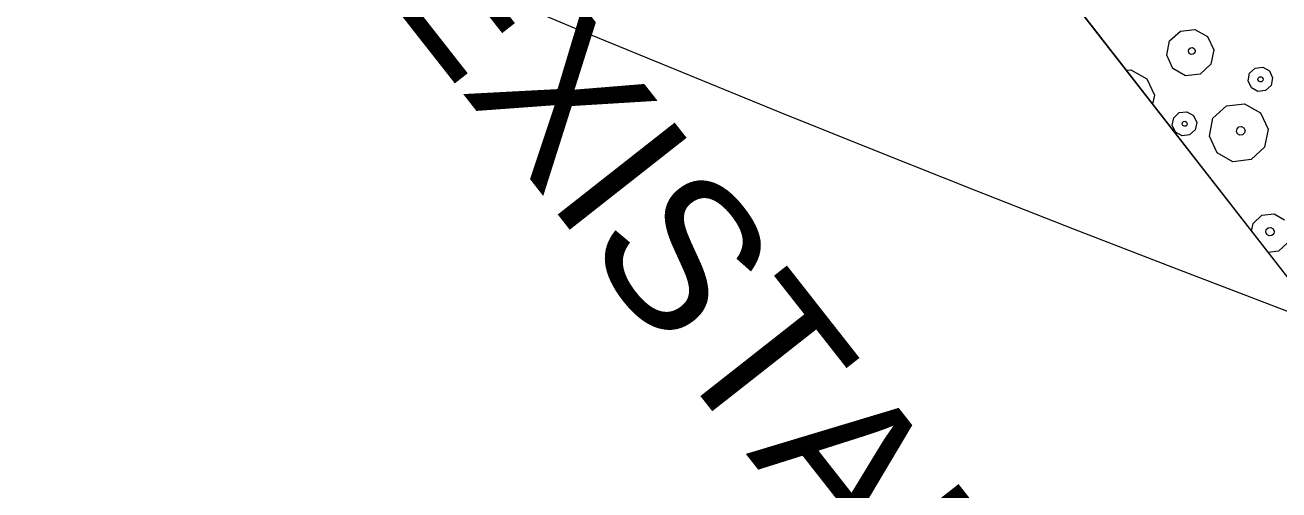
# Model space of a CAD drawing. Header units: metres. Extents: x -2858 to 512, y -1995 to 1252.
# Drawn here: x -560.48 to -552.33, y 390.93 to 393.95 of the extents above; entities that cross this region are included whole.
import ezdxf
from ezdxf.enums import TextEntityAlignment as Align
from ezdxf.lldxf.tags import DXFTag

# ---------------------------------------------------------------- set-up
doc = ezdxf.new("R2010")
doc.units = ezdxf.units.M
for name, color, linetype in [('Calque commun', 7, 'Continuous'), ('Calque11', 7, 'Continuous'), ('Textes', 7, 'Continuous')]:
    doc.layers.add(name, color=color, linetype=linetype)
doc.styles.add('Arial23', font='arial.ttf', dxfattribs={"height": 0.589851})
tags = doc.linetypes.add('HIDDENX2', pattern=[0.75, 0.5, -0.25]).pattern_tags.tags
tags[6:7] = [DXFTag(74, 4), DXFTag(75, 0), DXFTag(340, '0'), DXFTag(46, 1.0), DXFTag(50, 0.0), DXFTag(44, 0.0), DXFTag(45, 0.0)]
tags[4:5] = [DXFTag(74, 4), DXFTag(75, 0), DXFTag(340, '0'), DXFTag(46, 1.0), DXFTag(50, 0.0), DXFTag(44, 0.0), DXFTag(45, 0.0)]

# ---------------------------------------------------------------- blocks, each defined once
blk = doc.blocks.new('geometrebondepartleger')
at = {"layer": 'Calque11', "color": 7, "linetype": 'Continuous', "lineweight": 9}
blk.add_line((150.3457, 147.4392, 79), (130.1803, 35.9078, 79), dxfattribs=at)
blk = doc.blocks.new('pattern')
at = {"layer": 'Calque commun', "color": 54, "linetype": 'Continuous', "lineweight": 9}
for p, q in [((70.3942, 83.1208), (70.473, 83.1133)), ((70.473, 83.1133), (70.5235, 83.0687)), ((70.3118, 82.9308), (70.2946, 83.008)), ((70.3876, 82.9907), (70.3945, 83.0066)), ((70.3914, 82.9738), (70.3876, 82.9907)), ((70.4044, 82.9623), (70.3914, 82.9738)), ((70.3945, 83.0066), (70.4094, 83.0154)), ((70.4094, 83.0154), (70.4267, 83.0137)), ((70.4365, 82.9695), (70.4216, 82.9607)), ((70.4267, 83.0137), (70.4396, 83.0023)), ((70.4434, 82.9854), (70.4365, 82.9695)), ((70.4396, 83.0023), (70.4434, 82.9854)), ((70.3711, 82.8785), (70.3118, 82.9308)), ((70.4216, 82.9607), (70.4044, 82.9623)), ((70.4923, 82.896), (70.4499, 82.871)), ((70.4499, 82.871), (70.3711, 82.8785)), ((69.9282, 82.5355), (70.0304, 82.5958)), ((70.0304, 82.5958), (70.1485, 82.5846)), ((70.1485, 82.5846), (70.2375, 82.506)), ((69.881, 82.4266), (69.9282, 82.5355)), ((70.2375, 82.506), (70.2633, 82.3902)), ((69.9068, 82.3108), (69.881, 82.4266)), ((70.0263, 82.4124), (70.0332, 82.4283)), ((70.0301, 82.3955), (70.0263, 82.4124)), ((70.043, 82.3841), (70.0301, 82.3955)), ((70.0332, 82.4283), (70.0481, 82.4371)), ((70.0481, 82.4371), (70.0653, 82.4354)), ((70.0653, 82.4354), (70.0783, 82.424)), ((70.0821, 82.4071), (70.0752, 82.3912)), ((70.0783, 82.424), (70.0821, 82.4071)), ((69.6401, 82.2891), (69.6598, 82.3344)), ((69.6598, 82.3344), (69.7023, 82.3596)), ((69.7023, 82.3596), (69.7516, 82.3549)), ((69.7516, 82.3549), (69.7886, 82.3222)), ((69.7886, 82.3222), (69.7994, 82.2739)), ((70.0603, 82.3824), (70.043, 82.3841)), ((70.0752, 82.3912), (70.0603, 82.3824)), ((70.2633, 82.3902), (70.2161, 82.2813)), ((69.6509, 82.2408), (69.6401, 82.2891)), ((69.6879, 82.2081), (69.6509, 82.2408)), ((69.7023, 82.284), (69.7064, 82.2935)), ((69.7046, 82.2738), (69.7023, 82.284)), ((69.7123, 82.2669), (69.7046, 82.2738)), ((69.7064, 82.2935), (69.7154, 82.2988)), ((69.7227, 82.266), (69.7123, 82.2669)), ((69.7154, 82.2988), (69.7257, 82.2978)), ((69.7316, 82.2712), (69.7227, 82.266)), ((69.7257, 82.2978), (69.7335, 82.2909)), ((69.7357, 82.2808), (69.7316, 82.2712)), ((69.7335, 82.2909), (69.7357, 82.2808)), ((69.7994, 82.2739), (69.7797, 82.2285)), ((69.9958, 82.2323), (69.9068, 82.3108)), ((70.1139, 82.221), (69.9958, 82.2323)), ((70.2161, 82.2813), (70.1139, 82.221)), ((69.7371, 82.2034), (69.6879, 82.2081)), ((69.7797, 82.2285), (69.7371, 82.2034)), ((70.1844, 82.1141), (70.2041, 82.1595)), ((70.2041, 82.1595), (70.2467, 82.1846)), ((70.2467, 82.1846), (70.2959, 82.1799)), ((70.2959, 82.1799), (70.3329, 82.1472)), ((70.1952, 82.0658), (70.1844, 82.1141)), ((70.2466, 82.109), (70.2507, 82.1185)), ((70.2489, 82.0988), (70.2466, 82.109)), ((70.2567, 82.092), (70.2489, 82.0988)), ((70.2507, 82.1185), (70.2597, 82.1238)), ((70.267, 82.091), (70.2567, 82.092)), ((70.2597, 82.1238), (70.27, 82.1228)), ((70.2759, 82.0963), (70.267, 82.091)), ((70.27, 82.1228), (70.2778, 82.1159)), ((70.2801, 82.1058), (70.2759, 82.0963)), ((70.2778, 82.1159), (70.2801, 82.1058)), ((70.3437, 82.0989), (70.324, 82.0536)), ((70.3329, 82.1472), (70.3437, 82.0989)), ((70.2322, 82.0331), (70.1952, 82.0658)), ((70.2814, 82.0284), (70.2322, 82.0331)), ((70.324, 82.0536), (70.2814, 82.0284)), ((69.7414, 81.8404), (69.7792, 81.9275)), ((69.7792, 81.9275), (69.8609, 81.9757)), ((69.8609, 81.9757), (69.9554, 81.9667)), ((69.9554, 81.9667), (70.0266, 81.9039)), ((69.762, 81.7477), (69.7414, 81.8404)), ((69.8576, 81.829), (69.8631, 81.8417)), ((69.8606, 81.8155), (69.8576, 81.829)), ((69.8631, 81.8417), (69.875, 81.8488)), ((69.875, 81.8488), (69.8888, 81.8474)), ((69.8888, 81.8474), (69.8992, 81.8383)), ((69.9022, 81.8248), (69.8967, 81.8121)), ((69.8992, 81.8383), (69.9022, 81.8248)), ((70.0266, 81.9039), (70.0472, 81.8113)), ((70.2095, 81.7287), (70.2567, 81.8375)), ((70.2567, 81.8375), (70.3062, 81.8668)), ((69.8332, 81.6849), (69.762, 81.7477)), ((69.871, 81.8063), (69.8606, 81.8155)), ((69.8848, 81.805), (69.871, 81.8063)), ((69.8967, 81.8121), (69.8848, 81.805)), ((70.0472, 81.8113), (70.0094, 81.7242)), ((69.9277, 81.6759), (69.8332, 81.6849)), ((70.0094, 81.7242), (69.9277, 81.6759)), ((70.2353, 81.6129), (70.2095, 81.7287)), ((70.2569, 81.5938), (70.2353, 81.6129))]:
    blk.add_line(p, q, dxfattribs=at)
at = {"layer": 'Calque commun', "color": 7, "linetype": 'Continuous', "lineweight": 9}
mesh = blk.add_polyface(dxfattribs=at)
corners = [(70.8497, 113.5412), (53.8349, 19.1692), (74.7282, 106.3237), (76.0435, 113.5984), (74.769, 106.1763), (58.8077, 18.2701), (114.1703, 105.207), (114.1703, 98.5387)]
mesh.append_faces([[corners[k] for k in face] for face in [(3, 4, 6)]], dxfattribs={"vtx0": -1, "vtx1": -1, "color": 7})
mesh.append_faces([[corners[k] for k in face] for face in [(3, 2, 4)]], dxfattribs={"vtx0": -1, "vtx2": -1, "color": 7})
mesh.append_faces([[corners[k] for k in face] for face in [(5, 2, 1)]], dxfattribs={"vtx1": -1, "color": 7})
mesh.append_faces([[corners[k] for k in face] for face in [(0, 1, 2), (3, 0, 2)]], dxfattribs={"vtx1": -1, "vtx2": -1, "color": 7})
mesh.append_faces([[corners[k] for k in face] for face in [(4, 7, 6)]], dxfattribs={"vtx2": -1, "color": 7})

msp = doc.modelspace()

# ---------------------------------------------------------------- linework, layer by layer
at = {"layer": 'Calque commun', "color": 3, "linetype": 'HIDDENX2', "lineweight": 18, "extrusion": (0, 0, -1)}
msp.add_arc((494.5277, 544.1418), 162.6468, 258.823451, 321.396966, dxfattribs=at)
msp.add_arc((494.5277, 544.1418), 162.6468, 258.823451, 321.396966, dxfattribs=at)
msp.add_arc((494.5277, 544.1418), 162.6468, 258.823451, 321.396966, dxfattribs=at)

# ---------------------------------------------------------------- block references
at = {"layer": 'Calque commun', "color": 0, "linetype": 'ByBlock', "lineweight": -2, "rotation": 228.1617603435354}
for name, p in [('geometrebondepartleger', (-528.8356, 560.3039)), ('pattern', (-567.2453, 500.4263))]:
    msp.add_blockref(name, p, dxfattribs=at)

# ---------------------------------------------------------------- texts
at = {"layer": 'Textes', "color": 5, "linetype": 'ByBlock', "lineweight": -2, "style": 'Arial23'}
msp.add_text('HAIE EXISTANTE DU STADE', height=0.966411, rotation=308.16177, dxfattribs=at).set_placement((-560.6112, 396.8275), align=Align.BOTTOM_LEFT)

doc.saveas('drawing.dxf')
